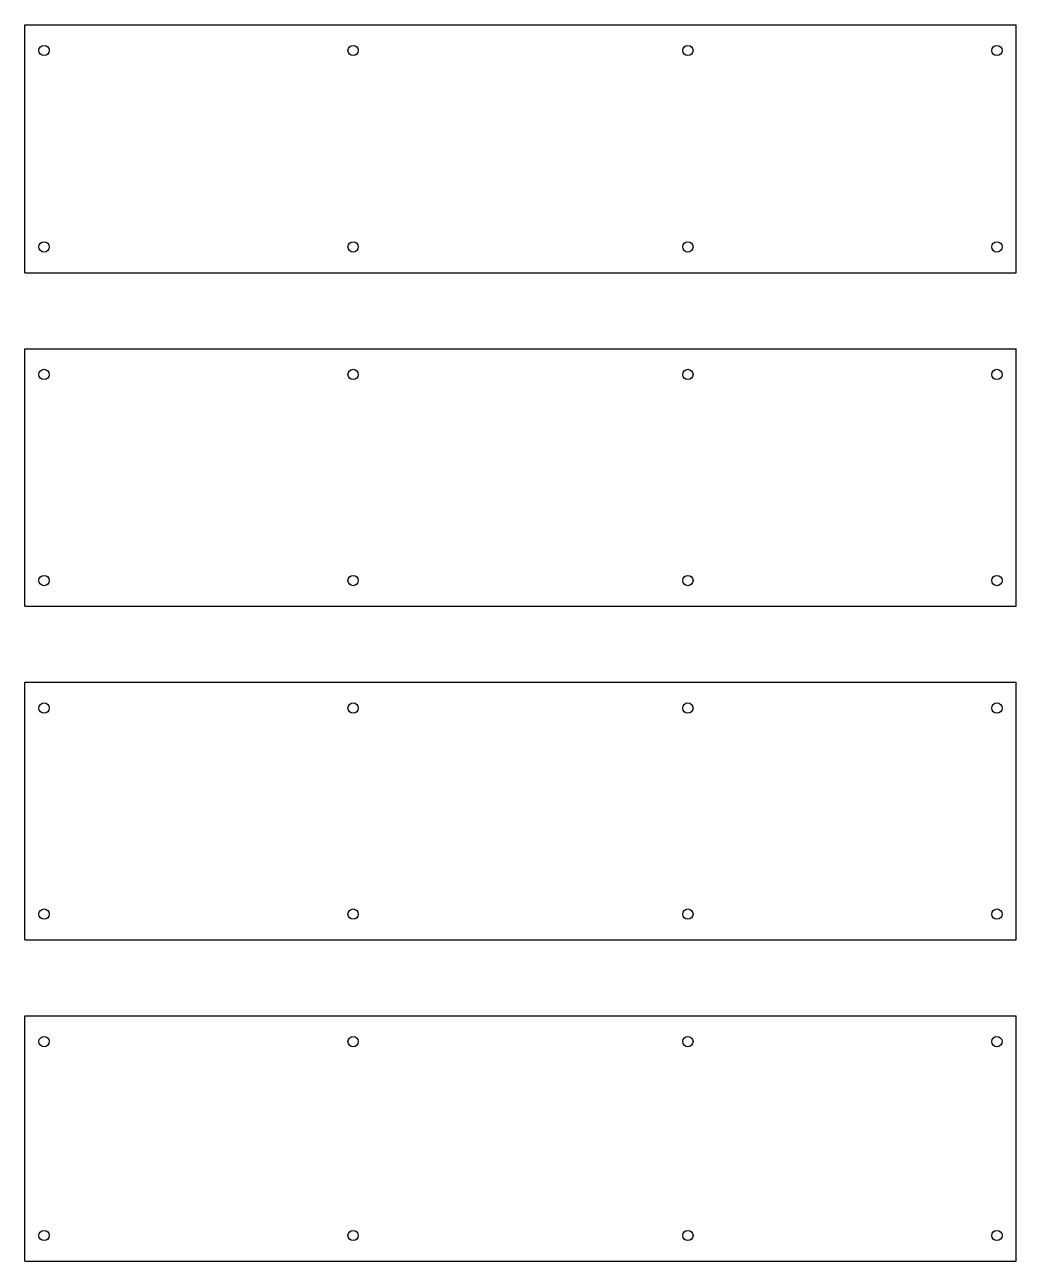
# Model space of a CAD drawing. Header units: millimetres. Extents: x 0 to 770, y 0 to 960.
import ezdxf

# ---------------------------------------------------------------- set-up
doc = ezdxf.new("R2010")
doc.units = ezdxf.units.MM

msp = doc.modelspace()

# ---------------------------------------------------------------- linework, layer by layer
for p, q in [((0, 767.5), (0, 960)), ((0, 960), (770, 960)), ((770, 767.5), (770, 960)), ((0, 767.5), (770, 767.5)), ((0, 508.5), (0, 708.5)), ((0, 708.5), (770, 708.5)), ((770, 508.5), (770, 708.5)), ((0, 508.5), (770, 508.5)), ((0, 249.5), (0, 449.5)), ((0, 449.5), (770, 449.5)), ((770, 249.5), (770, 449.5)), ((0, 249.5), (770, 249.5)), ((0, 0), (0, 190.5)), ((0, 190.5), (770, 190.5)), ((770, 0), (770, 190.5)), ((0, 0), (770, 0))]:
    msp.add_line(p, q)
for centre in [(15, 940), (255, 940), (515, 940), (755, 940), (15, 787.5), (255, 787.5), (515, 787.5), (755, 787.5), (15, 688.5), (255, 688.5), (515, 688.5), (755, 688.5), (15, 528.5), (255, 528.5), (515, 528.5), (755, 528.5), (15, 429.5), (255, 429.5), (515, 429.5), (755, 429.5), (15, 269.5), (255, 269.5), (515, 269.5), (755, 269.5), (15, 170.5), (255, 170.5), (515, 170.5), (755, 170.5), (15, 20), (255, 20), (515, 20), (755, 20)]:
    msp.add_circle(centre, 4)

doc.saveas('drawing.dxf')
